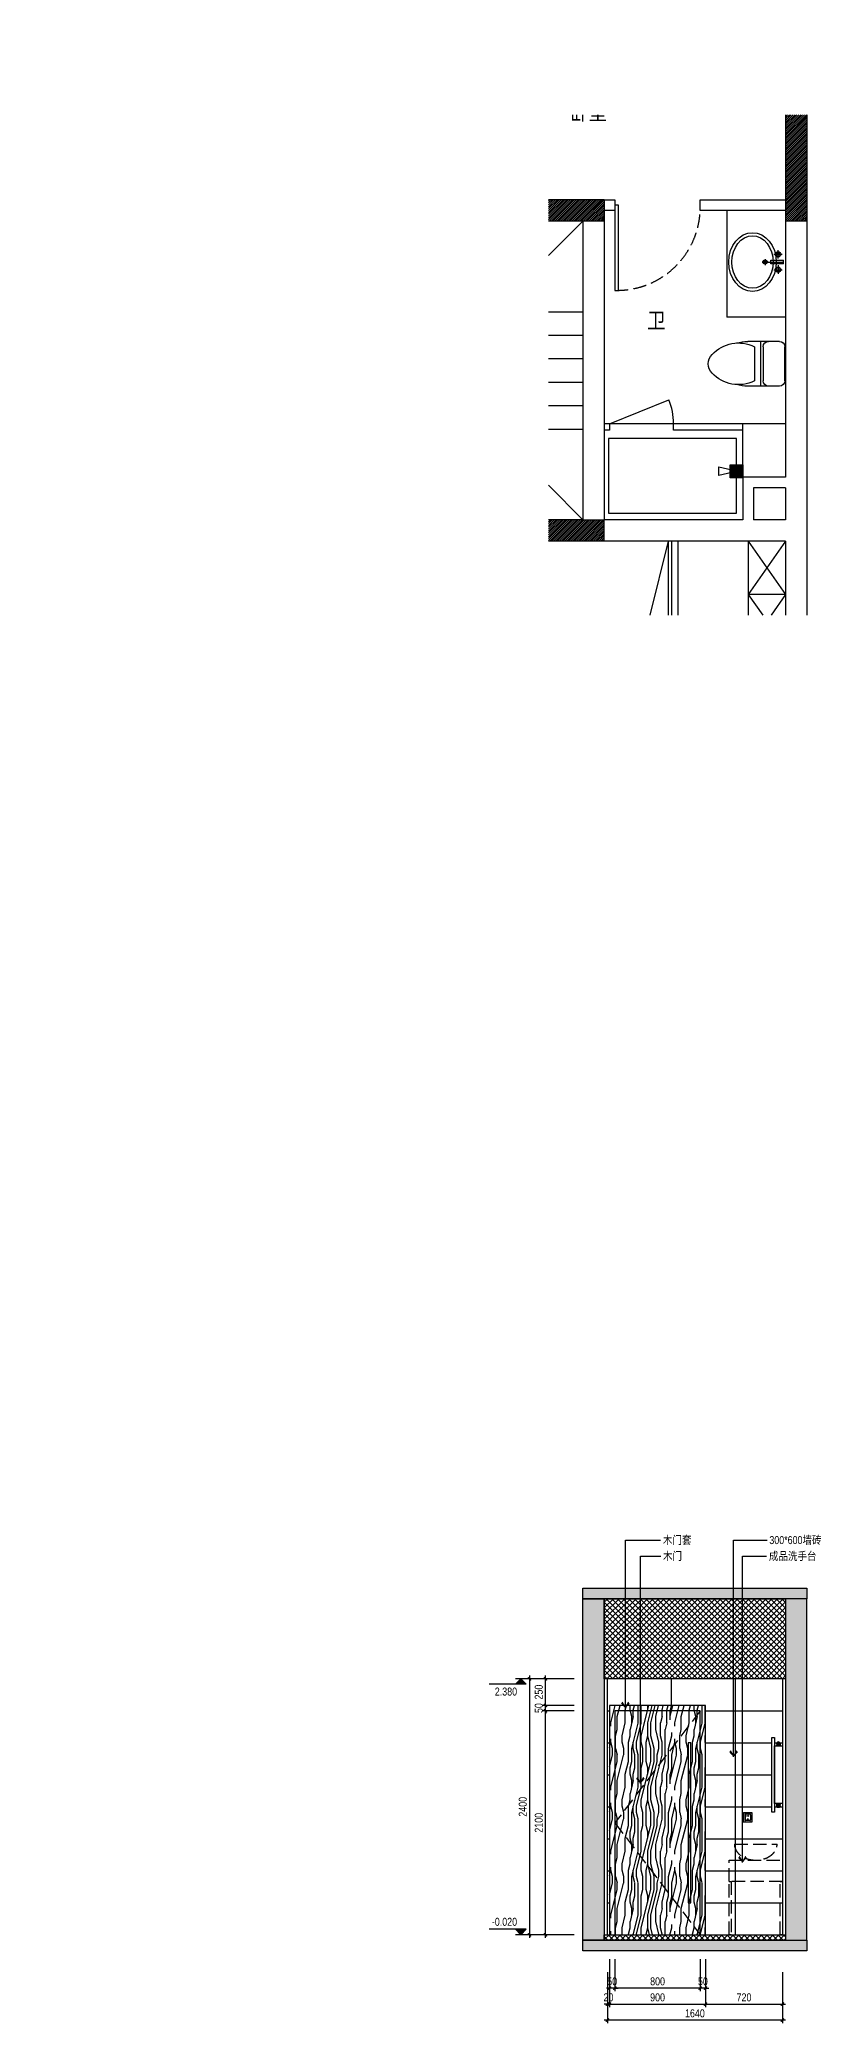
# Model space of a CAD drawing. Extents: x 468514 to 728049, y -74127 to 69080.
# Drawn here: x 604192 to 611516, y -38869 to -20274 of the extents above; entities that cross this region are included whole.
import ezdxf
from ezdxf.enums import TextEntityAlignment as Align
from ezdxf.xclip import XClip

# ---------------------------------------------------------------- set-up
doc = ezdxf.new("R2010")
doc.units = 0
doc.header["$LTSCALE"] = 500
doc.header["$MEASUREMENT"] = 0
doc.header["$XCLIPFRAME"] = 0
doc.linetypes.add('DASH', pattern=[0.35, 0.25, -0.1])
doc.layers.get('Defpoints').update_dxf_attribs({"color": 229})
for name, color, linetype in [('Door 门', 107, 'Continuous'), ('E 立面填充', 250, 'Continuous'), ('E 立面墙体', 245, 'Continuous'), ('E 立面家具、洁具', 153, 'Continuous'), ('E 立面材料分格线', 8, 'Continuous'), ('E 立面标注尺寸', 9, 'Continuous'), ('E 立面装饰完成线', 225, 'Continuous'), ('E 立面门', 107, 'Continuous'), ('P-Furniture 家具', 153, 'Continuous'), ('P-Make furniture 固定制作', 154, 'Continuous'), ('P-N wall 新建隔墙', 241, 'Continuous'), ('P-O wall 原始墙体', 245, 'Continuous'), ('P-Stair 楼梯（原建筑设备）', 159, 'Continuous'), ('P-Text  平面文字', 9, 'Continuous'), ('P-Ware 洁具', 153, 'Continuous')]:
    doc.layers.add(name, color=color, linetype=linetype)
doc.styles.add('PDC DIM', font='PMingLiU-ExtB.ttf', dxfattribs={"width": 0.85})
doc.styles.add('Xref-标准套房C$0$黑体', font='simhei.ttf')
doc.dimstyles.new('PDC-A2', dxfattribs={"dimscale": 0, "dimtxt": 2.5, "dimasz": 1, "dimexe": 1, "dimexo": 1, "dimgap": 0.7, "dimtad": 1, "dimdec": 0, "dimtxsty": 'PDC DIM', "dimblk": 'ARCHTICK', "dimcen": 1, "dimdle": 1, "dimclrd": 8, "dimclre": 8, "dimclrt": 9, "dimadec": 0, "dimazin": 0, "dimtfac": 1, "dimtdec": 0, "dimtix": 1, "dimtmove": 2, "dimatfit": 3, "dimldrblk": 'PDC A2 T R', "dimfxl": 10, "dimfxlon": 1, "dimarcsym": 0})
pattern_1 = [(45, (-208763.564, 55386.938), (-8.83883476, 8.83883476), [])]

# ---------------------------------------------------------------- blocks, each defined once
blk = doc.blocks.new('A$C437E590E')
at = {"color": 8, "linetype": 'ByBlock'}
for p, q in [((243, 462), (164, 462)), ((202, 422), (202, 501)), ((275, 313), (275, 510)), ((306, 462), (386, 462)), ((347, 422), (347, 501)), ((247, 340), (303, 340)), ((275, 368), (275, 312))]:
    blk.add_line(p, q, dxfattribs=at)
at = {"linetype": 'ByBlock'}
for p, q in [((257, 393), (257, 514)), ((293, 514), (257, 514)), ((293, 393), (257, 393)), ((293, 514), (293, 393))]:
    blk.add_line(p, q, dxfattribs=at)
for centre, radius in [((204, 462), 25), ((204, 462), 17.9), ((346, 462), 25), ((346, 462), 17.9)]:
    blk.add_circle(centre, radius, dxfattribs=at)
at = {"color": 8, "linetype": 'ByBlock'}
for radius in [19.5, 11.9]:
    blk.add_circle((275, 340), radius, dxfattribs=at)
at = {"linetype": 'ByBlock'}
blk.add_ellipse((275, 222), major_axis=(-275, 0), ratio=0.809091, dxfattribs=at)
at = {"color": 8, "linetype": 'ByBlock'}
blk.add_ellipse((275, 222), major_axis=(-246, 0), ratio=0.786583, dxfattribs=at)
blk = doc.blocks.new('asdfsdafa3')
for p, q in [((201554, -49577), (201554, -49256)), ((201603, -49207), (201707, -49207)), ((201707, -49207), (201901, -49207)), ((201757, -49256), (201757, -49577)), ((201782, -49207), (201782, -49627)), ((201839, -49256), (201839, -49577)), ((201603, -49627), (201707, -49627)), ((201707, -49627), (201901, -49627))]:
    blk.add_line(p, q)
for centre, radius, start, end in [((201603, -49256), 49.5, 90, 180), ((201707, -49256), 49.5, 0, 90), ((201988, -49558), 337, 42.8306, 116.2777), ((201885, -49706), 500, 75.8795, 88.2029), ((202157, -49416), 116, 359.4502, 47.9126), ((202157, -49418), 116, 312.0874, 0.5498), ((201603, -49577), 49.5, 180, 270), ((201707, -49577), 49.5, 270, 0), ((201988, -49275), 337, 243.7223, 317.1694), ((201885, -49127), 500, 271.7971, 284.1205)]:
    blk.add_arc(centre, radius, start, end)
blk = doc.blocks.new('A$C17F62748')
at = {"linetype": 'ByBlock'}
for p, q in [((60, 50), (19, 227)), ((19, 227), (101, 227)), ((101, 227), (60, 50)), ((120, 0), (0, 120)), ((0, 0), (120, 120)), ((18, 102), (102, 102)), ((18, 90), (102, 90)), ((18, 78), (102, 78)), ((18, 66), (102, 66)), ((18, 54), (102, 54)), ((18, 42), (102, 42)), ((18, 30), (102, 30)), ((99, 28), (21, 28)), ((21, 28), (21, 0)), ((51, 59), (51, 28)), ((69, 59), (69, 28)), ((99, 0), (99, 28))]:
    blk.add_line(p, q, dxfattribs=at)
for points in [[(0, 120), (120, 120), (120, 0), (0, 0)], [(12, 108), (108, 108), (108, 12), (12, 12)], [(18, 102), (102, 102), (102, 18), (18, 18)]]:
    blk.add_lwpolyline(points, close=True, dxfattribs=at)
blk = doc.blocks.new('fffg')
blk.add_lwpolyline([(143, 670), (109, 670), (109, -130), (143, -130)], close=True)
at = {"color": 8, "linetype": 'DASH'}
blk.add_arc((123, -110), 780, 88.5421, 181.4579, dxfattribs=at)
blk = doc.blocks.new('A$C28EB6B4E')
at = {"layer": 'P-O wall 原始墙体'}
h = blk.add_hatch(dxfattribs=at)
h.set_pattern_fill('ANSI31', color=256, scale=100, style=0)
h.set_pattern_definition(pattern_1)
h.paths.add_polyline_path([(9952.1, 8896.3), (10152.1, 8896.3), (10152.1, 10596.3), (9952.1, 10596.3), (9952.1, 10396.3)])
h = blk.add_hatch(dxfattribs=at)
h.set_pattern_fill('ANSI31', color=256, scale=100, style=0)
h.set_pattern_definition(pattern_1)
h.paths.add_polyline_path([(8252.1, 9096.3), (6052.1, 9096.3), (6052.1, 8896.3), (8252.1, 8896.3)])
h = blk.add_hatch(dxfattribs=at)
h.set_pattern_fill('ANSI31', color=256, scale=100, style=0)
h.set_pattern_definition(pattern_1)
h.paths.add_polyline_path([(7352.1, 6096.3), (7352.1, 5896.3), (8152.1, 5896.3), (8252.1, 5896.3), (8252.1, 6096.3), (8052.1, 6096.3)])
at = {"layer": 'P-Furniture 家具', "linetype": 'ByBlock'}
for p, q in [((9402.1, 8996.3), (9402.1, 7996.3)), ((9952.1, 7996.3), (9402.1, 7996.3)), ((8302.1, 6996.3), (8858.3, 7221.4)), ((9552.1, 6996.3), (8252.1, 6996.3)), ((8302.1, 6936.3), (8252.1, 6936.3)), ((8302.1, 6996.3), (8302.1, 6936.3)), ((8902.1, 6936.3), (8902.1, 6996.3)), ((9552.1, 6936.3), (8902.1, 6936.3))]:
    blk.add_line(p, q, dxfattribs=at)
at = {"layer": 'P-Furniture 家具'}
blk.add_lwpolyline([(8291.9, 6157.4), (9491.9, 6157.4), (9491.9, 6857.4), (8291.9, 6857.4)], close=True, dxfattribs=at)
at = {"layer": 'P-Furniture 家具', "linetype": 'ByBlock'}
blk.add_arc((8302.1, 6996.3), 600, 0, 22.03043, dxfattribs=at)
at = {"layer": 'P-Make furniture 固定制作'}
for p, q in [((9602.1, 5896.3), (9602.1, 2396.3)), ((9602.1, 5896.3), (9952.1, 5396.3)), ((9952.1, 5896.3), (9602.1, 5396.3)), ((9952.1, 5396.3), (9602.1, 5396.3)), ((9602.1, 5396.3), (9952.1, 4896.3)), ((9952.1, 5396.3), (9602.1, 4896.3))]:
    blk.add_line(p, q, dxfattribs=at)
at = {"layer": 'P-N wall 新建隔墙'}
for p, q in [((8252.1, 9096.3), (8352.1, 9096.3)), ((8352.1, 8996.3), (8252.1, 8996.3)), ((8352.1, 9096.3), (8352.1, 8996.3)), ((9152.1, 8996.3), (9152.1, 9096.3)), ((9152.1, 9096.3), (9952.1, 9096.3)), ((9952.1, 8996.3), (9152.1, 8996.3)), ((9952.1, 6996.3), (9552.1, 6996.3)), ((9552.1, 6496.3), (9552.1, 6996.3))]:
    blk.add_line(p, q, dxfattribs=at)
at = {"layer": 'P-O wall 原始墙体'}
for p, q in [((10152.1, 10596.3), (10152.1, 8396.3)), ((9952.1, 10396.3), (9952.1, 8396.3)), ((8252.1, 9096.3), (6052.1, 9096.3)), ((8252.1, 9096.3), (8252.1, 8396.3)), ((8252.1, 8896.3), (6052.1, 8896.3)), ((8052.1, 8896.3), (8052.1, 8396.3)), ((10152.1, 8896.3), (9952.1, 8896.3)), ((8052.1, 8396.3), (8052.1, 6096.3)), ((8252.1, 8396.3), (8252.1, 6096.3)), ((9952.1, 8396.3), (9952.1, 6496.3)), ((10152.1, 8396.3), (10152.1, 6396.3)), ((9952.1, 6496.3), (9552.1, 6496.3)), ((9552.1, 6496.3), (9552.1, 6096.3)), ((9952.1, 6396.3), (9652.1, 6396.3)), ((9652.1, 6396.3), (9652.1, 6096.3)), ((9952.1, 6396.3), (9952.1, 6096.3)), ((10152.1, 6396.3), (10152.1, 5996.3)), ((8052.1, 6096.3), (6052.1, 6096.3)), ((8052.1, 6096.3), (8252.1, 6096.3)), ((9552.1, 6096.3), (8252.1, 6096.3)), ((8252.1, 5896.3), (8252.1, 6096.3)), ((9952.1, 6096.3), (9652.1, 6096.3)), ((10152.1, 5996.3), (10152.1, 2296.3)), ((8152.1, 5896.3), (6052.1, 5896.3)), ((9652.1, 5896.3), (8152.1, 5896.3)), ((9952.1, 5896.3), (9652.1, 5896.3)), ((9952.1, 5896.3), (9952.1, 2396.3))]:
    blk.add_line(p, q, dxfattribs=at)
at = {"layer": 'P-Stair 楼梯（原建筑设备）'}
for p, q in [((7252.1, 8096.3), (8052.1, 8896.3)), ((7252.1, 8046.3), (8052.1, 8046.3)), ((7252.1, 7826.3), (8052.1, 7826.3)), ((7252.1, 7606.3), (8052.1, 7606.3)), ((7252.1, 7386.3), (8052.1, 7386.3)), ((7252.1, 7166.3), (8052.1, 7166.3)), ((7252.1, 6946.3), (8052.1, 6946.3)), ((7252.1, 6896.3), (8052.1, 6096.3))]:
    blk.add_line(p, q, dxfattribs=at)
for points in [[(8942.1, 5896.3), (8942.1, 3006.3), (2962.1, 3006.3), (2962.1, 5986.3), (6052.1, 5986.3)], [(8882.1, 5896.3), (8882.1, 3066.3), (3022.1, 3066.3), (3022.1, 5926.3), (6052.1, 5926.3)], [(8852.1, 5896.3), (8852.1, 3096.3), (3052.1, 3096.3), (3052.1, 5896.3), (6052.1, 5896.3)], [(8852.1, 5896.3), (8283.7, 3605.6), (3052.1, 3096.3)]]:
    blk.add_lwpolyline(points, dxfattribs=at)
at = {"layer": 'Door 门', "rotation": 180}
blk.add_blockref('fffg', (8495.2, 8916.2), dxfattribs=at)
at = {"layer": 'P-Furniture 家具', "linetype": 'ByBlock', "xscale": -1}
blk.add_blockref('asdfsdafa3', (211498.6, 56974.3), dxfattribs=at)
at = {"layer": 'P-Ware 洁具', "color": 1, "linetype": 'ByBlock', "rotation": 269.9999999999999}
blk.add_blockref('A$C437E590E', (9419.7, 8787), dxfattribs=at)
at = {"layer": 'P-Ware 洁具', "linetype": 'ByBlock', "rotation": 90.00000000000001}
blk.add_blockref('A$C17F62748', (9552.1, 6490.3), dxfattribs=at)
at = {"layer": 'P-Text  平面文字', "char_height": 150, "attachment_point": 1, "style": 'PDC DIM'}
for s, insert in [('卧室', (7931.5, 9993.6)), ('卫', (8654.2, 8039.8))]:
    blk.add_mtext_dynamic_manual_height_columns(s, width=893.426, gutter_width=1750, heights=[0], dxfattribs=dict(at, insert=insert))
blk = doc.blocks.new('led')
for p, q in [((622756, 39950, 89732), (622715, 39950, 89732)), ((622720, 39951, 89732), (622720, 39932, 89732)), ((622736, 39935, 89732), (622736, 39969, 89732)), ((622751, 39951, 89732), (622751, 39932, 89732))]:
    blk.add_line(p, q)
at = {"elevation": 89732}
blk.add_lwpolyline([(622714, 39928), (622714, 39932), (622757, 39932), (622757, 39928)], close=True, dxfattribs=at)
blk.add_circle((622736, 39951, 89732), 12.7)
blk.add_arc((622736, 39951, 89732), 15.5, 356.8047, 183.1953)
blk = doc.blocks.new('ffffaasd')
at = {"linetype": 'DASH', "lineweight": -2, "ltscale": 20}
for p, q in [((69855, 418080), (69855, 418029)), ((69901, 418085), (69860, 418085)), ((69901, 418024), (69860, 418024)), ((69906, 418080), (69906, 418029))]:
    blk.add_line(p, q, dxfattribs=at)
for points in [[(69843, 418012), (69918, 418012, 0.414214), (69923, 418017), (69923, 418092, 0.414214), (69918, 418097), (69843, 418097, 0.414214), (69838, 418092), (69838, 418017, 0.414214)], [(69843, 418014), (69918, 418014, 0.414214), (69921, 418017), (69921, 418092, 0.414214), (69918, 418095), (69843, 418095, 0.414214), (69840, 418092), (69840, 418017, 0.414214)]]:
    blk.add_lwpolyline(points, format="xyb", close=True, dxfattribs=at)
for points in [[(69874, 418067), (69876, 418067), (69876, 418072), (69874, 418072)], [(69888, 418067), (69886, 418067), (69886, 418072), (69888, 418072)]]:
    blk.add_lwpolyline(points, dxfattribs=at)
for points in [[(69876, 418028), (69878, 418029), (69876, 418034), (69874, 418034)], [(69880, 418038), (69882, 418038), (69882, 418044), (69880, 418044)], [(69886, 418028), (69884, 418029), (69885, 418034), (69887, 418034)]]:
    blk.add_lwpolyline(points, close=True, dxfattribs=at)
for centre, radius, start, end in [((69860, 418080), 5, 90, 180), ((69860, 418029), 5, 180, 270), ((69874, 418069), 2.51, 93.6471, 266.3529), ((69888, 418069), 2.51, 273.6471, 86.3529), ((69901, 418080), 5, 0, 90), ((69901, 418029), 5, 270, 0)]:
    blk.add_arc(centre, radius, start, end, dxfattribs=at)
blk = doc.blocks.new('d34')
at = {"linetype": 'ByBlock', "lineweight": -2}
blk.add_blockref('ffffaasd', (0, 0), dxfattribs=at)
blk = doc.blocks.new('343')
at = {"linetype": 'DASH'}
blk.add_lwpolyline([(623244, 37191), (623644, 37191)], dxfattribs=at)
for points in [[(623194, 37041), (623694, 37041), (623694, 36841), (623194, 36841)], [(623194, 36841), (623214, 36841), (623214, 36341), (623194, 36341)], [(623674, 36841), (623694, 36841), (623694, 36341), (623674, 36341)]]:
    blk.add_lwpolyline(points, close=True, dxfattribs=at)
blk.add_ellipse((623444, 37191), major_axis=(200, 0), ratio=0.75, start_param=3.141593, end_param=6.283185, dxfattribs=at)
blk = doc.blocks.new('_ArchTick')
at = {"color": 0, "linetype": 'ByBlock', "const_width": 0.4}
blk.add_lwpolyline([(-0.5, -0.5), (0.5, 0.5)], dxfattribs=at)
blk = doc.blocks.new('*D1834')
at = {"layer": 'Defpoints', "color": 0, "transparency": 16777216}
for p in [(608932, -35939), (609232, -35939), (609232, -38039)]:
    blk.add_point(p, dxfattribs=at)
at = {"layer": 'E 立面标注尺寸', "color": 8, "lineweight": -2, "transparency": 16777216}
for p, q in [((609202, -35939), (608902, -35939)), ((608932, -38069), (608932, -35909)), ((609202, -38039), (608902, -38039))]:
    blk.add_line(p, q, dxfattribs=at)
at = {"layer": 'E 立面标注尺寸', "color": 8, "lineweight": -2, "transparency": 16777216, "xscale": 30.00000447440561, "yscale": 30.00000447440561, "zscale": 30.00000447440561}
for p, rotation in [((608932, -35939), 90), ((608932, -38039), 270)]:
    blk.add_blockref('_ArchTick', p, dxfattribs=dict(at, rotation=rotation))
at = {"layer": 'E 立面标注尺寸', "color": 9, "transparency": 16777216, "insert": (608869, -36989), "char_height": 75, "attachment_point": 5, "rotation": 90, "style": 'PDC DIM'}
blk.add_mtext('2100', dxfattribs=at)
blk = doc.blocks.new('PDC A2 T R')
at = {"color": 0, "linetype": 'ByBlock'}
blk.add_line((0, 0), (-2, 0), dxfattribs=at)
for points in [[(-2.15, 0.89), (-1.49, 1.35), (-0.6, 0), (0, 0)], [(-2.15, -0.89), (-1.49, -1.35), (-0.6, 0), (0, 0)]]:
    blk.add_solid(points, dxfattribs=at)
blk = doc.blocks.new('*D1835')
at = {"layer": 'Defpoints', "color": 0, "transparency": 16777216}
for p in [(608932, -35889), (609232, -35889), (609232, -35939)]:
    blk.add_point(p, dxfattribs=at)
at = {"layer": 'E 立面标注尺寸', "color": 8, "lineweight": -2, "transparency": 16777216}
for p, q in [((608932, -35889), (608932, -35859)), ((609202, -35889), (608902, -35889)), ((609202, -35939), (608902, -35939)), ((608932, -35939), (608932, -35889)), ((608932, -35939), (608932, -35969))]:
    blk.add_line(p, q, dxfattribs=at)
at = {"layer": 'E 立面标注尺寸', "color": 8, "lineweight": -2, "transparency": 16777216, "xscale": 30.00000447440561, "yscale": 30.00000447440561, "zscale": 30.00000447440561}
for p, rotation in [((608932, -35889), 270), ((608932, -35939), 90)]:
    blk.add_blockref('_ArchTick', p, dxfattribs=dict(at, rotation=rotation))
at = {"layer": 'E 立面标注尺寸', "color": 9, "transparency": 16777216, "insert": (608869, -35914), "char_height": 75, "attachment_point": 5, "rotation": 90, "style": 'PDC DIM'}
blk.add_mtext('50', dxfattribs=at)
blk = doc.blocks.new('*D1836')
at = {"layer": 'Defpoints', "color": 0, "transparency": 16777216}
for p in [(608932, -35639), (609232, -35639), (609232, -35889)]:
    blk.add_point(p, dxfattribs=at)
at = {"layer": 'E 立面标注尺寸', "color": 8, "lineweight": -2, "transparency": 16777216}
for p, q in [((609202, -35639), (608902, -35639)), ((608932, -35919), (608932, -35609)), ((609202, -35889), (608902, -35889))]:
    blk.add_line(p, q, dxfattribs=at)
at = {"layer": 'E 立面标注尺寸', "color": 8, "lineweight": -2, "transparency": 16777216, "xscale": 30.00000447440561, "yscale": 30.00000447440561, "zscale": 30.00000447440561}
for p, rotation in [((608932, -35639), 90), ((608932, -35889), 270)]:
    blk.add_blockref('_ArchTick', p, dxfattribs=dict(at, rotation=rotation))
at = {"layer": 'E 立面标注尺寸', "color": 9, "transparency": 16777216, "insert": (608869, -35764), "char_height": 75, "attachment_point": 5, "rotation": 90, "style": 'PDC DIM'}
blk.add_mtext('250', dxfattribs=at)
blk = doc.blocks.new('*D1837')
at = {"layer": 'Defpoints', "color": 0, "transparency": 16777216}
for p in [(609232, -35639), (608782, -38039), (609232, -38039)]:
    blk.add_point(p, dxfattribs=at)
at = {"layer": 'E 立面标注尺寸', "color": 8, "lineweight": -2, "transparency": 16777216}
for p, q in [((609082, -35639), (608752, -35639)), ((608782, -35609), (608782, -38069)), ((609082, -38039), (608752, -38039))]:
    blk.add_line(p, q, dxfattribs=at)
at = {"layer": 'E 立面标注尺寸', "color": 8, "lineweight": -2, "transparency": 16777216, "xscale": 30.00000447440561, "yscale": 30.00000447440561, "zscale": 30.00000447440561}
for p, rotation in [((608782, -35639), 90), ((608782, -38039), 270)]:
    blk.add_blockref('_ArchTick', p, dxfattribs=dict(at, rotation=rotation))
at = {"layer": 'E 立面标注尺寸', "color": 9, "transparency": 16777216, "insert": (608719, -36839), "char_height": 75, "attachment_point": 5, "rotation": 90, "style": 'PDC DIM'}
blk.add_mtext('2400', dxfattribs=at)
blk = doc.blocks.new('*D1838')
at = {"layer": 'Defpoints', "color": 0, "transparency": 16777216}
for p in [(610382, -38239), (610432, -38239), (610382, -38539)]:
    blk.add_point(p, dxfattribs=at)
at = {"layer": 'E 立面标注尺寸', "color": 8, "lineweight": -2, "transparency": 16777216}
for p, q in [((610382, -38269), (610382, -38569)), ((610432, -38269), (610432, -38569)), ((610382, -38539), (610352, -38539)), ((610432, -38539), (610382, -38539)), ((610432, -38539), (610462, -38539))]:
    blk.add_line(p, q, dxfattribs=at)
at = {"layer": 'E 立面标注尺寸', "color": 8, "lineweight": -2, "transparency": 16777216, "xscale": 30.00000447440561, "yscale": 30.00000447440561, "zscale": 30.00000447440561}
blk.add_blockref('_ArchTick', (610382, -38539), dxfattribs=at)
at = {"layer": 'E 立面标注尺寸', "color": 8, "lineweight": -2, "transparency": 16777216, "xscale": 30.00000447440561, "yscale": 30.00000447440561, "zscale": 30.00000447440561, "rotation": 180}
blk.add_blockref('_ArchTick', (610432, -38539), dxfattribs=at)
at = {"layer": 'E 立面标注尺寸', "color": 9, "transparency": 16777216, "insert": (610407, -38476), "char_height": 75, "attachment_point": 5, "style": 'PDC DIM'}
blk.add_mtext('50', dxfattribs=at)
blk = doc.blocks.new('*D1839')
at = {"layer": 'Defpoints', "color": 0, "transparency": 16777216}
for p in [(609582, -38239), (610382, -38239), (609582, -38539)]:
    blk.add_point(p, dxfattribs=at)
at = {"layer": 'E 立面标注尺寸', "color": 8, "lineweight": -2, "transparency": 16777216}
for p, q in [((609582, -38269), (609582, -38569)), ((610382, -38269), (610382, -38569)), ((610412, -38539), (609552, -38539))]:
    blk.add_line(p, q, dxfattribs=at)
at = {"layer": 'E 立面标注尺寸', "color": 8, "lineweight": -2, "transparency": 16777216, "xscale": 30.00000447440561, "yscale": 30.00000447440561, "zscale": 30.00000447440561, "rotation": 180}
blk.add_blockref('_ArchTick', (609582, -38539), dxfattribs=at)
at = {"layer": 'E 立面标注尺寸', "color": 8, "lineweight": -2, "transparency": 16777216, "xscale": 30.00000447440561, "yscale": 30.00000447440561, "zscale": 30.00000447440561}
blk.add_blockref('_ArchTick', (610382, -38539), dxfattribs=at)
at = {"layer": 'E 立面标注尺寸', "color": 9, "transparency": 16777216, "insert": (609982, -38476), "char_height": 75, "attachment_point": 5, "style": 'PDC DIM'}
blk.add_mtext('800', dxfattribs=at)
blk = doc.blocks.new('*D1840')
at = {"layer": 'Defpoints', "color": 0, "transparency": 16777216}
for p in [(609532, -38239), (609582, -38239), (609532, -38539)]:
    blk.add_point(p, dxfattribs=at)
at = {"layer": 'E 立面标注尺寸', "color": 8, "lineweight": -2, "transparency": 16777216}
for p, q in [((609532, -38269), (609532, -38569)), ((609582, -38269), (609582, -38569)), ((609532, -38539), (609502, -38539)), ((609582, -38539), (609532, -38539)), ((609582, -38539), (609612, -38539))]:
    blk.add_line(p, q, dxfattribs=at)
at = {"layer": 'E 立面标注尺寸', "color": 8, "lineweight": -2, "transparency": 16777216, "xscale": 30.00000447440561, "yscale": 30.00000447440561, "zscale": 30.00000447440561}
blk.add_blockref('_ArchTick', (609532, -38539), dxfattribs=at)
at = {"layer": 'E 立面标注尺寸', "color": 8, "lineweight": -2, "transparency": 16777216, "xscale": 30.00000447440561, "yscale": 30.00000447440561, "zscale": 30.00000447440561, "rotation": 180}
blk.add_blockref('_ArchTick', (609582, -38539), dxfattribs=at)
at = {"layer": 'E 立面标注尺寸', "color": 9, "transparency": 16777216, "insert": (609557, -38476), "char_height": 75, "attachment_point": 5, "style": 'PDC DIM'}
blk.add_mtext('50', dxfattribs=at)
blk = doc.blocks.new('*D1841')
at = {"layer": 'Defpoints', "color": 0, "transparency": 16777216}
for p in [(609512, -38239), (609532, -38239), (609532, -38689)]:
    blk.add_point(p, dxfattribs=at)
at = {"layer": 'E 立面标注尺寸', "color": 8, "lineweight": -2, "transparency": 16777216}
for p, q in [((609512, -38389), (609512, -38719)), ((609532, -38389), (609532, -38719)), ((609512, -38689), (609482, -38689)), ((609512, -38689), (609532, -38689)), ((609532, -38689), (609562, -38689))]:
    blk.add_line(p, q, dxfattribs=at)
at = {"layer": 'E 立面标注尺寸', "color": 8, "lineweight": -2, "transparency": 16777216, "xscale": 30.00000447440561, "yscale": 30.00000447440561, "zscale": 30.00000447440561}
blk.add_blockref('_ArchTick', (609512, -38689), dxfattribs=at)
at = {"layer": 'E 立面标注尺寸', "color": 8, "lineweight": -2, "transparency": 16777216, "xscale": 30.00000447440561, "yscale": 30.00000447440561, "zscale": 30.00000447440561, "rotation": 180}
blk.add_blockref('_ArchTick', (609532, -38689), dxfattribs=at)
at = {"layer": 'E 立面标注尺寸', "color": 9, "transparency": 16777216, "insert": (609522, -38626), "char_height": 75, "attachment_point": 5, "style": 'PDC DIM'}
blk.add_mtext('20', dxfattribs=at)
blk = doc.blocks.new('*D1842')
at = {"layer": 'Defpoints', "color": 0, "transparency": 16777216}
for p in [(609532, -38239), (610432, -38239), (610432, -38689)]:
    blk.add_point(p, dxfattribs=at)
at = {"layer": 'E 立面标注尺寸', "color": 8, "lineweight": -2, "transparency": 16777216}
for p, q in [((609532, -38389), (609532, -38719)), ((610432, -38389), (610432, -38719)), ((609502, -38689), (610462, -38689))]:
    blk.add_line(p, q, dxfattribs=at)
at = {"layer": 'E 立面标注尺寸', "color": 8, "lineweight": -2, "transparency": 16777216, "xscale": 30.00000447440561, "yscale": 30.00000447440561, "zscale": 30.00000447440561, "rotation": 180}
blk.add_blockref('_ArchTick', (609532, -38689), dxfattribs=at)
at = {"layer": 'E 立面标注尺寸', "color": 8, "lineweight": -2, "transparency": 16777216, "xscale": 30.00000447440561, "yscale": 30.00000447440561, "zscale": 30.00000447440561}
blk.add_blockref('_ArchTick', (610432, -38689), dxfattribs=at)
at = {"layer": 'E 立面标注尺寸', "color": 9, "transparency": 16777216, "insert": (609982, -38626), "char_height": 75, "attachment_point": 5, "style": 'PDC DIM'}
blk.add_mtext('900', dxfattribs=at)
blk = doc.blocks.new('*D1843')
at = {"layer": 'Defpoints', "color": 0, "transparency": 16777216}
for p in [(610432, -38239), (611152, -38239), (611152, -38689)]:
    blk.add_point(p, dxfattribs=at)
at = {"layer": 'E 立面标注尺寸', "color": 8, "lineweight": -2, "transparency": 16777216}
for p, q in [((610432, -38389), (610432, -38719)), ((611152, -38389), (611152, -38719)), ((610402, -38689), (611182, -38689))]:
    blk.add_line(p, q, dxfattribs=at)
at = {"layer": 'E 立面标注尺寸', "color": 8, "lineweight": -2, "transparency": 16777216, "xscale": 30.00000447440561, "yscale": 30.00000447440561, "zscale": 30.00000447440561, "rotation": 180}
blk.add_blockref('_ArchTick', (610432, -38689), dxfattribs=at)
at = {"layer": 'E 立面标注尺寸', "color": 8, "lineweight": -2, "transparency": 16777216, "xscale": 30.00000447440561, "yscale": 30.00000447440561, "zscale": 30.00000447440561}
blk.add_blockref('_ArchTick', (611152, -38689), dxfattribs=at)
at = {"layer": 'E 立面标注尺寸', "color": 9, "transparency": 16777216, "insert": (610792, -38626), "char_height": 75, "attachment_point": 5, "style": 'PDC DIM'}
blk.add_mtext('720', dxfattribs=at)
blk = doc.blocks.new('*D1844')
at = {"layer": 'Defpoints', "color": 0, "transparency": 16777216}
for p in [(609512, -38239), (611152, -38239), (609512, -38839)]:
    blk.add_point(p, dxfattribs=at)
at = {"layer": 'E 立面标注尺寸', "color": 8, "lineweight": -2, "transparency": 16777216}
for p, q in [((609512, -38539), (609512, -38869)), ((611152, -38539), (611152, -38869)), ((611182, -38839), (609482, -38839))]:
    blk.add_line(p, q, dxfattribs=at)
at = {"layer": 'E 立面标注尺寸', "color": 8, "lineweight": -2, "transparency": 16777216, "xscale": 30.00000447440561, "yscale": 30.00000447440561, "zscale": 30.00000447440561, "rotation": 180}
blk.add_blockref('_ArchTick', (609512, -38839), dxfattribs=at)
at = {"layer": 'E 立面标注尺寸', "color": 8, "lineweight": -2, "transparency": 16777216, "xscale": 30.00000447440561, "yscale": 30.00000447440561, "zscale": 30.00000447440561}
blk.add_blockref('_ArchTick', (611152, -38839), dxfattribs=at)
at = {"layer": 'E 立面标注尺寸', "color": 9, "transparency": 16777216, "insert": (610332, -38776), "char_height": 75, "attachment_point": 5, "style": 'PDC DIM'}
blk.add_mtext('1640', dxfattribs=at)
blk = doc.blocks.new('A$C37DB5113')
blk.add_hatch(color=256).paths.add_polyline_path([(150, 75), (75, 0), (0, 75)])
for p, q in [((0, 75), (510, 75)), ((0, 75), (75, 0)), ((150, 75), (75, 0)), ((0, 0), (150, 0))]:
    blk.add_line(p, q)
blk.add_lwpolyline([(150, 75), (75, 0), (0, 75), (150, 75)])
at = {"style": 'Xref-标准套房C$0$黑体', "width": 0.8}
blk.add_attdef('%%P0.000', text='', height=105, dxfattribs=at).set_placement((510, 75), align=Align.BOTTOM_RIGHT)

msp = doc.modelspace()

# ---------------------------------------------------------------- hatches: boundary and pattern name
at = {"layer": 'E 立面填充'}
h = msp.add_hatch(dxfattribs=at)
h.set_pattern_fill('ANSI37', color=256, scale=300)
h.paths.add_polyline_path([(609482, -34889), (611182, -34889), (611182, -35639), (609482, -35639)])
h = msp.add_hatch(dxfattribs=at)
h.set_pattern_fill('_USER', color=256, scale=600, angle=90, pattern_type=0)
h.set_pattern_definition([(90, (609511.97, -35639), (-600, 4e-14), [])])
h.paths.add_polyline_path([(610432, -38039), (611152, -38039), (611152, -36809), (611077, -36809), (611077, -36889), (611052, -36889), (611052, -36189), (611077, -36189), (611077, -36269), (611152, -36269), (611152, -35639), (609512, -35639), (609512, -38039), (609532, -38039), (609532, -35889), (610432, -35889)])
h = msp.add_hatch(dxfattribs=at)
h.set_pattern_fill('_USER', color=256, scale=300, pattern_type=0)
h.set_pattern_definition([(0, (609511.97, -38039), (0, 300), [])])
h.paths.add_polyline_path([(610432, -38039), (611152, -38039), (611152, -36809), (611077, -36809), (611077, -36889), (611052, -36889), (611052, -36189), (611077, -36189), (611077, -36269), (611152, -36269), (611152, -35639), (609512, -35639), (609512, -38039), (609532, -38039), (609532, -35889), (610432, -35889)])
h = msp.add_hatch(dxfattribs=at)
h.set_pattern_fill('木纹5', color=256, scale=150, angle=90, pattern_type=2)
h.set_pattern_definition([(90, (100804, -39714), (-600, 4e-14), [120, -180, 60, -240]), (90, (100789, -39294), (-600, 4e-14), [120, -480]), (90, (100759, -39354), (-600, 4e-14), [60, -540]), (90, (100744, -39684), (-600, 4e-14), [30, -420, 30, -120]), (90, (100714, -39474), (-600, 4e-14), [120, -180, 30, -270]), (90, (100699, -39624), (-600, 4e-14), [90, -510]), (90, (100684, -39474), (-600, 4e-14), [180, -420]), (90, (100669, -39654), (-600, 4e-14), [120, -480]), (90, (100654, -39414), (-600, 4e-14), [300, -300]), (90, (100624, -39594), (-600, 4e-14), [60, -180, 120, -240]), (90, (100609, -39174), (-600, 4e-14), [120, -480]), (90, (100594, -39294), (-600, 4e-14), [60, -540]), (90, (100579, -39414), (-600, 4e-14), [60, -540]), (90, (100564, -39714), (-600, 4e-14), [120, -480]), (90, (100549, -39414), (-600, 4e-14), [120, -480]), (90, (100519, -39414), (-600, 4e-14), [120, -120, 120, -240]), (90, (100489, -39534), (-600, 4e-14), [60, -300, 120, -120]), (90, (100474, -39414), (-600, 4e-14), [180, -420]), (90, (100444, -39414), (-600, 4e-14), [120, -480]), (90, (100429, -39654), (-600, 4e-14), [180, -240, 60, -120]), (90, (100399, -39654), (-600, 4e-14), [300, -300]), (90, (100384, -39294), (-600, 4e-14), [60, -540]), (90, (100369, -39474), (-600, 4e-14), [120, -480]), (90, (100354, -39594), (-600, 4e-14), [60, -240, 60, -240]), (90, (100339, -39654), (-600, 4e-14), [60, -180, 120, -240]), (90, (100324, -39534), (-600, 4e-14), [60, -300, 60, -180]), (90, (100309, -39414), (-600, 4e-14), [180, -420]), (90, (100279, -39654), (-600, 4e-14), [120, -480]), (90, (100264, -39354), (-600, 4e-14), [60, -540]), (90, (100249, -39234), (-600, 4e-14), [60, -540]), (104.036243, (100759.03, -39294), (2e-08, 600), [61.8, -2412.0633]), (104.036243, (100624.03, -39234), (2e-08, 600), [61.8, -2412.0633]), (104.036243, (100264.03, -39294), (2e-08, 600), [61.8, -2412.0633]), (104.036243, (100489.03, -39474), (2e-08, 600), [61.8, -2412.0633]), (104.036243, (100399.03, -39354), (2e-08, 600), [61.8, -2412.0633]), (104.036243, (100444.03, -39294), (2e-08, 600), [61.8, -2412.0633]), (104.036243, (100339.03, -39594), (2e-08, 600), [61.8, -2412.0633]), (104.036243, (100369.03, -39354), (2e-08, 600), [61.8, -2412.0633]), (104.036243, (100594.03, -39234), (2e-08, 600), [123.6, -2350.2633]), (104.036243, (100549.03, -39294), (2e-08, 600), [123.6, -2350.2633]), (104.036243, (100519.03, -39294), (2e-08, 600), [123.6, -2350.2633]), (255.963757, (100714.03, -39474), (2e-08, -600), [61.8, -123.6, 61.8, -2226.6633]), (255.963757, (100624.03, -39594), (2e-08, -600), [61.8, -2412.0633]), (255.963757, (100354.03, -39594), (2e-08, -600), [123.6, -2350.2633]), (284.036243, (100789.03, -39294), (-2e-08, -600), [61.8, -2412.0633]), (75.963757, (100789.03, -39174), (-2e-08, 600), [61.8, -2412.0633]), (75.963757, (100579.03, -39354), (-2e-08, 600), [61.8, -2412.0633]), (75.963757, (100474.03, -39234), (-2e-08, 600), [61.8, -2412.0633]), (75.963757, (100429.03, -39474), (-2e-08, 600), [61.8, -2412.0633]), (75.963757, (100354.03, -39534), (-2e-08, 600), [61.8, -2412.0633]), (75.963757, (100324.03, -39474), (-2e-08, 600), [61.8, -2412.0633]), (75.963757, (100429.03, -39474), (-2e-08, 600), [61.8, -2412.0633]), (75.963757, (100339.03, -39294), (-2e-08, 600), [247.2, -2226.6633]), (75.963757, (100744.03, -39654), (-2e-08, 600), [247.2, -2226.6633]), (75.963757, (100699.03, -39594), (-2e-08, 600), [247.2, -2226.6633]), (75.963757, (100669.03, -39534), (-2e-08, 600), [61.8, -123.6, 123.6, -2164.8633]), (75.963757, (100624.03, -39534), (-2e-08, 600), [123.6, -123.6, 123.6, -2103.0633]), (75.963757, (100564.03, -39594), (-2e-08, 600), [247.2, -2226.6633]), (75.963757, (100519.03, -39654), (-2e-08, 600), [247.2, -2226.6633]), (75.963757, (100489.03, -39654), (-2e-08, 600), [247.2, -2226.6633]), (75.963757, (100309.03, -39234), (-2e-08, 600), [61.8, -2412.0633]), (75.963768, (100249.03, -39174), (-0.000115, 600), [123.6, -2350.2633]), (75.963768, (100279.03, -39534), (-0.000115, 600), [123.6, -2350.2633]), (75.963758, (100804.03, -39594), (-1e-05, 600), [247.2, -2226.6633]), (75.963758, (100384.03, -39234), (-1e-05, 600), [185.4, -2288.4633]), (75.963758, (100429.03, -39174), (-1e-05, 600), [370.8, -2103.0633])])
h.paths.add_polyline_path([(610432, -35889), (609532, -35889), (609532, -38039), (610432, -38039)])
at = {"layer": 'E 立面墙体'}
h = msp.add_hatch(color=250, dxfattribs=at)
h.dxf.hatch_style = 1
h.paths.add_polyline_path([(609282, -34789), (611382, -34789), (611382, -34889), (609282, -34889)])
h = msp.add_hatch(dxfattribs=at)
h.set_pattern_fill('钢筋混凝土', color=250, scale=10, pattern_type=2)
h.set_pattern_definition([(45, (115388, -39714), (-35.355339, 35.355339), []), (50, (115388, -39714), (71.726018, -6.2752135), [7.5, -82.5]), (355, (115388, -39714), (-13.875133, 75.219213), [6, -66]), (100.4514, (115393.98, -39714.52), (57.850938, 68.943954), [6.374019, -70.114211]), (46.1842, (115388, -39694), (106.724105, -16.551901), [11.25, -123.75]), (96.6356, (115396.89, -39695.38), (93.46627, 97.411787), [9.56103, -105.1713]), (351.1842, (115388, -39694), (93.466195, 97.41186), [9, -99]), (21, (115398, -39699), (59.690705, -40.261889), [7.5, -82.5]), (326, (115398, -39699), (24.331533, 72.515005), [6, -66]), (71.4514, (115402.974, -39702.355), (84.022263, 32.25305), [6.374019, -70.114211]), (37.5, (115388, -39714), (1.2159855, 33.2893854), [0.5, -65.2, 0.5, -67, 0.5, -66.25]), (7.5, (115388, -39714), (26.3069537, 39.4411712), [0.5, -38.2, 0.5, -63.7, 0.5, -25.25]), (327.5, (115365.7, -39714), (53.3822436, -2.2554872), [0.5, -25, 0.5, -78, 0.5, -103.5]), (317.5, (115355.7, -39714), (58.318617, 10.0104982), [0.5, -32.5, 0.5, -51.8, 0.5, -73.5])])
h.paths.add_polyline_path([(609482, -38089), (609282, -38089), (609282, -34889), (609482, -34889)])
h = msp.add_hatch(dxfattribs=at)
h.set_pattern_fill('钢筋混凝土', color=250, scale=10, pattern_type=2)
h.set_pattern_definition([(45, (109488, -39714), (-35.355339, 35.355339), []), (50, (109488, -39714), (71.726018, -6.2752135), [7.5, -82.5]), (355, (109488, -39714), (-13.875133, 75.219213), [6, -66]), (100.4514, (109493.98, -39714.52), (57.850938, 68.943954), [6.374019, -70.114211]), (46.1842, (109488, -39694), (106.724105, -16.551901), [11.25, -123.75]), (96.6356, (109496.89, -39695.38), (93.46627, 97.411787), [9.561029, -105.1713]), (351.1842, (109488, -39694), (93.466195, 97.41186), [9, -99]), (21, (109498, -39699), (59.690705, -40.261889), [7.5, -82.5]), (326, (109498, -39699), (24.331533, 72.515005), [6, -66]), (71.4514, (109502.974, -39702.355), (84.022263, 32.25305), [6.374019, -70.114211]), (37.5, (109488, -39714), (1.2159855, 33.2893854), [0.5, -65.2, 0.5, -67, 0.5, -66.25]), (7.5, (109488, -39714), (26.3069537, 39.4411712), [0.5, -38.2, 0.5, -63.7, 0.5, -25.25]), (327.5, (109465.7, -39714), (53.3822436, -2.2554872), [0.5, -25, 0.5, -78, 0.5, -103.5]), (317.5, (109455.7, -39714), (58.318617, 10.0104982), [0.5, -32.5, 0.5, -51.8, 0.5, -73.5])])
h.paths.add_polyline_path([(611182, -38089), (611382, -38089), (611382, -34889), (611182, -34889)])
h = msp.add_hatch(color=250, dxfattribs=at)
h.dxf.hatch_style = 1
h.paths.add_polyline_path([(611382, -38189), (609282, -38189), (609282, -38089), (611382, -38089)])
h = msp.add_hatch(dxfattribs=at)
h.set_pattern_fill('ANSI37', color=250, scale=300)
h.set_pattern_definition([(45, (115388, -39714), (-26.5165043, 26.5165043), []), (135, (115388, -39714), (-26.5165043, -26.5165043), [])])
h.paths.add_polyline_path([(609482, -38039), (611182, -38039), (611182, -38089), (609482, -38089)])

# ---------------------------------------------------------------- linework, layer by layer
for points in [[(609282, -34789), (611382, -34789), (611382, -34889), (609282, -34889)], [(609482, -38089), (609282, -38089), (609282, -34889), (609482, -34889)], [(611182, -38089), (611382, -38089), (611382, -34889), (611182, -34889)], [(611382, -38189), (609282, -38189), (609282, -38089), (611382, -38089)]]:
    msp.add_lwpolyline(points, close=True, dxfattribs=at)
at = {"layer": 'E 立面家具、洁具'}
for points in [[(611052, -36189), (611077, -36189), (611077, -36889), (611052, -36889)], [(611077, -36269), (611152, -36269), (611152, -36809), (611077, -36809)]]:
    msp.add_lwpolyline(points, close=True, dxfattribs=at)
at = {"layer": 'E 立面材料分格线', "linetype": 'DASH'}
msp.add_lwpolyline([(610382, -35939), (609582, -36989), (610382, -38039)], dxfattribs=at)
at = {"layer": 'E 立面装饰完成线'}
for p, q in [((609512, -38039), (609512, -35639)), ((611152, -35639), (611152, -38039))]:
    msp.add_line(p, q, dxfattribs=at)
for points in [[(609482, -34889), (611182, -34889), (611182, -35639), (609482, -35639)], [(609482, -38039), (611182, -38039), (611182, -38089), (609482, -38089)]]:
    msp.add_lwpolyline(points, close=True, dxfattribs=at)
at = {"layer": 'E 立面门'}
for points in [[(610432, -38039), (610432, -35889), (609532, -35889), (609532, -38039)], [(610382, -38039), (610382, -35939), (609582, -35939), (609582, -38039)]]:
    msp.add_lwpolyline(points, dxfattribs=at)
for points in [[(609582, -38039), (610382, -38039), (610382, -35939), (609582, -35939)], [(610294.5, -36239), (610269.5, -36239), (610269.5, -37739), (610294.5, -37739)]]:
    msp.add_lwpolyline(points, close=True, dxfattribs=at)

# ---------------------------------------------------------------- block references
at = {"layer": 'E 立面家具、洁具'}
for name, p in [('led', (-11621.2, -76197.5, -89732.5)), ('343', (-12541.8, -74380.3))]:
    msp.add_blockref(name, p, dxfattribs=at)
at = {"layer": 'E 立面家具、洁具', "xscale": -1, "rotation": 180}
msp.add_blockref('led', (-11621.2, 3119.5, -89732.5), dxfattribs=at)
at = {"layer": 'E 立面家具、洁具', "linetype": 'DASH', "ltscale": 20}
msp.add_blockref('d34', (540946.8, -454993.2), dxfattribs=at)
at = {"layer": 'E 立面标注尺寸'}
ref = msp.add_blockref('A$C28EB6B4E', (601229.9, -30870.3), dxfattribs=at)
XClip(ref).set_block_clipping_path([(7729.1240428097, 5201.2954410309), (10499.9740606898, 9891.7954410309)])
ref = msp.add_blockref('A$C37DB5113', (608752, -35639), dxfattribs=dict(at, xscale=0.6836043956309368, yscale=0.6836043956309368, zscale=0.6836043956309368, rotation=180))
ref.add_attrib('%%P0.000', '2.380', dxfattribs={"layer": '0', "height": 75, "rotation": 0, "style": 'PDC DIM', "width": 0.85}).set_placement((608665.5, -35818.9), align=Align.BOTTOM_RIGHT)
ref = msp.add_blockref('A$C37DB5113', (608752, -38039), dxfattribs=dict(at, xscale=-0.6836043956309368, yscale=0.6836043956354843, zscale=0.6836043956331337))
ref.add_attrib('%%P0.000', '-0.020', dxfattribs={"layer": '0', "height": 75, "rotation": 360, "style": 'PDC DIM', "width": 0.85}).set_placement((608665.5, -37977.2), align=Align.BOTTOM_RIGHT)

# ---------------------------------------------------------------- texts
at = {"layer": 'E 立面标注尺寸', "color": 9, "char_height": 75, "attachment_point": 1, "style": 'PDC DIM'}
for s, insert in [('{\\fPMingLiU|b0|i0|c134|p18;木门套}', (610032, -34301.5)), ('{\\fPMingLiU-ExtB|b0|i0|c136|p18;300*600\\fPMingLiU|b0|i0|c136|p18;墙砖}', (611029.4, -34301.5)), ('{\\fPMingLiU|b0|i0|c134|p18;木门}', (610032.9, -34451.5)), ('{\\fSimSun|b0|i0|c134|p2;成品洗手台}', (611025.3, -34451.5))]:
    msp.add_mtext(s, dxfattribs=dict(at, insert=insert))

# ---------------------------------------------------------------- dimensions: what is measured, and where the dimension line sits
at = {"layer": 'E 立面标注尺寸'}
for base, p1, p2, picture, middle in [((608782, -38039), (609232, -35639), (609232, -38039), '*D1837', (608719.2, -36839)), ((608932, -35639), (609232, -35889), (609232, -35639), '*D1836', (608868.5, -35764)), ((608932, -35889), (609232, -35939), (609232, -35889), '*D1835', (608868.5, -35914)), ((608932, -35939), (609232, -38039), (609232, -35939), '*D1834', (608869.2, -36989))]:
    dim = msp.add_linear_dim(base=base, p1=p1, p2=p2, angle=90, dimstyle='PDC-A2', override={"dimscale": 30.000004}, dxfattribs=at)
    dim.commit()
    dim.dimension.update_dxf_attribs({"geometry": picture, "text_midpoint": middle})
for base, p1, p2, picture, middle in [((609532, -38689), (609512, -38239), (609532, -38239), '*D1841', (609522, -38626.2)), ((609512, -38839), (611152, -38239), (609512, -38239), '*D1844', (610332, -38775.8)), ((609532, -38539), (609582, -38239), (609532, -38239), '*D1840', (609557, -38475.5)), ((610432, -38689), (609532, -38239), (610432, -38239), '*D1842', (609982, -38625.8)), ((609582, -38539), (610382, -38239), (609582, -38239), '*D1839', (609982, -38476.2)), ((610382, -38539), (610432, -38239), (610382, -38239), '*D1838', (610407, -38475.5)), ((611152, -38689), (610432, -38239), (611152, -38239), '*D1843', (610792, -38626.2))]:
    dim = msp.add_linear_dim(base=base, p1=p1, p2=p2, dimstyle='PDC-A2', override={"dimscale": 30.000004}, dxfattribs=at)
    dim.commit()
    dim.dimension.update_dxf_attribs({"geometry": picture, "text_midpoint": middle})

# ---------------------------------------------------------------- leaders
at = {"layer": 'E 立面标注尺寸', "annotation_type": 0, "has_hookline": 1, "hookline_direction": 0}
for points, text_width in [([(609680.2, -35916.6), (609680.2, -34339), (610011, -34339)], 265), ([(610694.3, -36371.9), (610694.3, -34339), (611008.4, -34339)], 487.1), ([(609821, -36622.1), (609821, -34489), (610011.9, -34489)], 168.1), ([(610778.1, -37362.7), (610778.1, -34489), (611004.3, -34489)], 441.6)]:
    msp.add_leader(points, dimstyle='PDC-A2', override={"dimscale": 30.000004, "dimtad": 0}, dxfattribs=dict(at, text_width=text_width))

doc.saveas('drawing.dxf')
